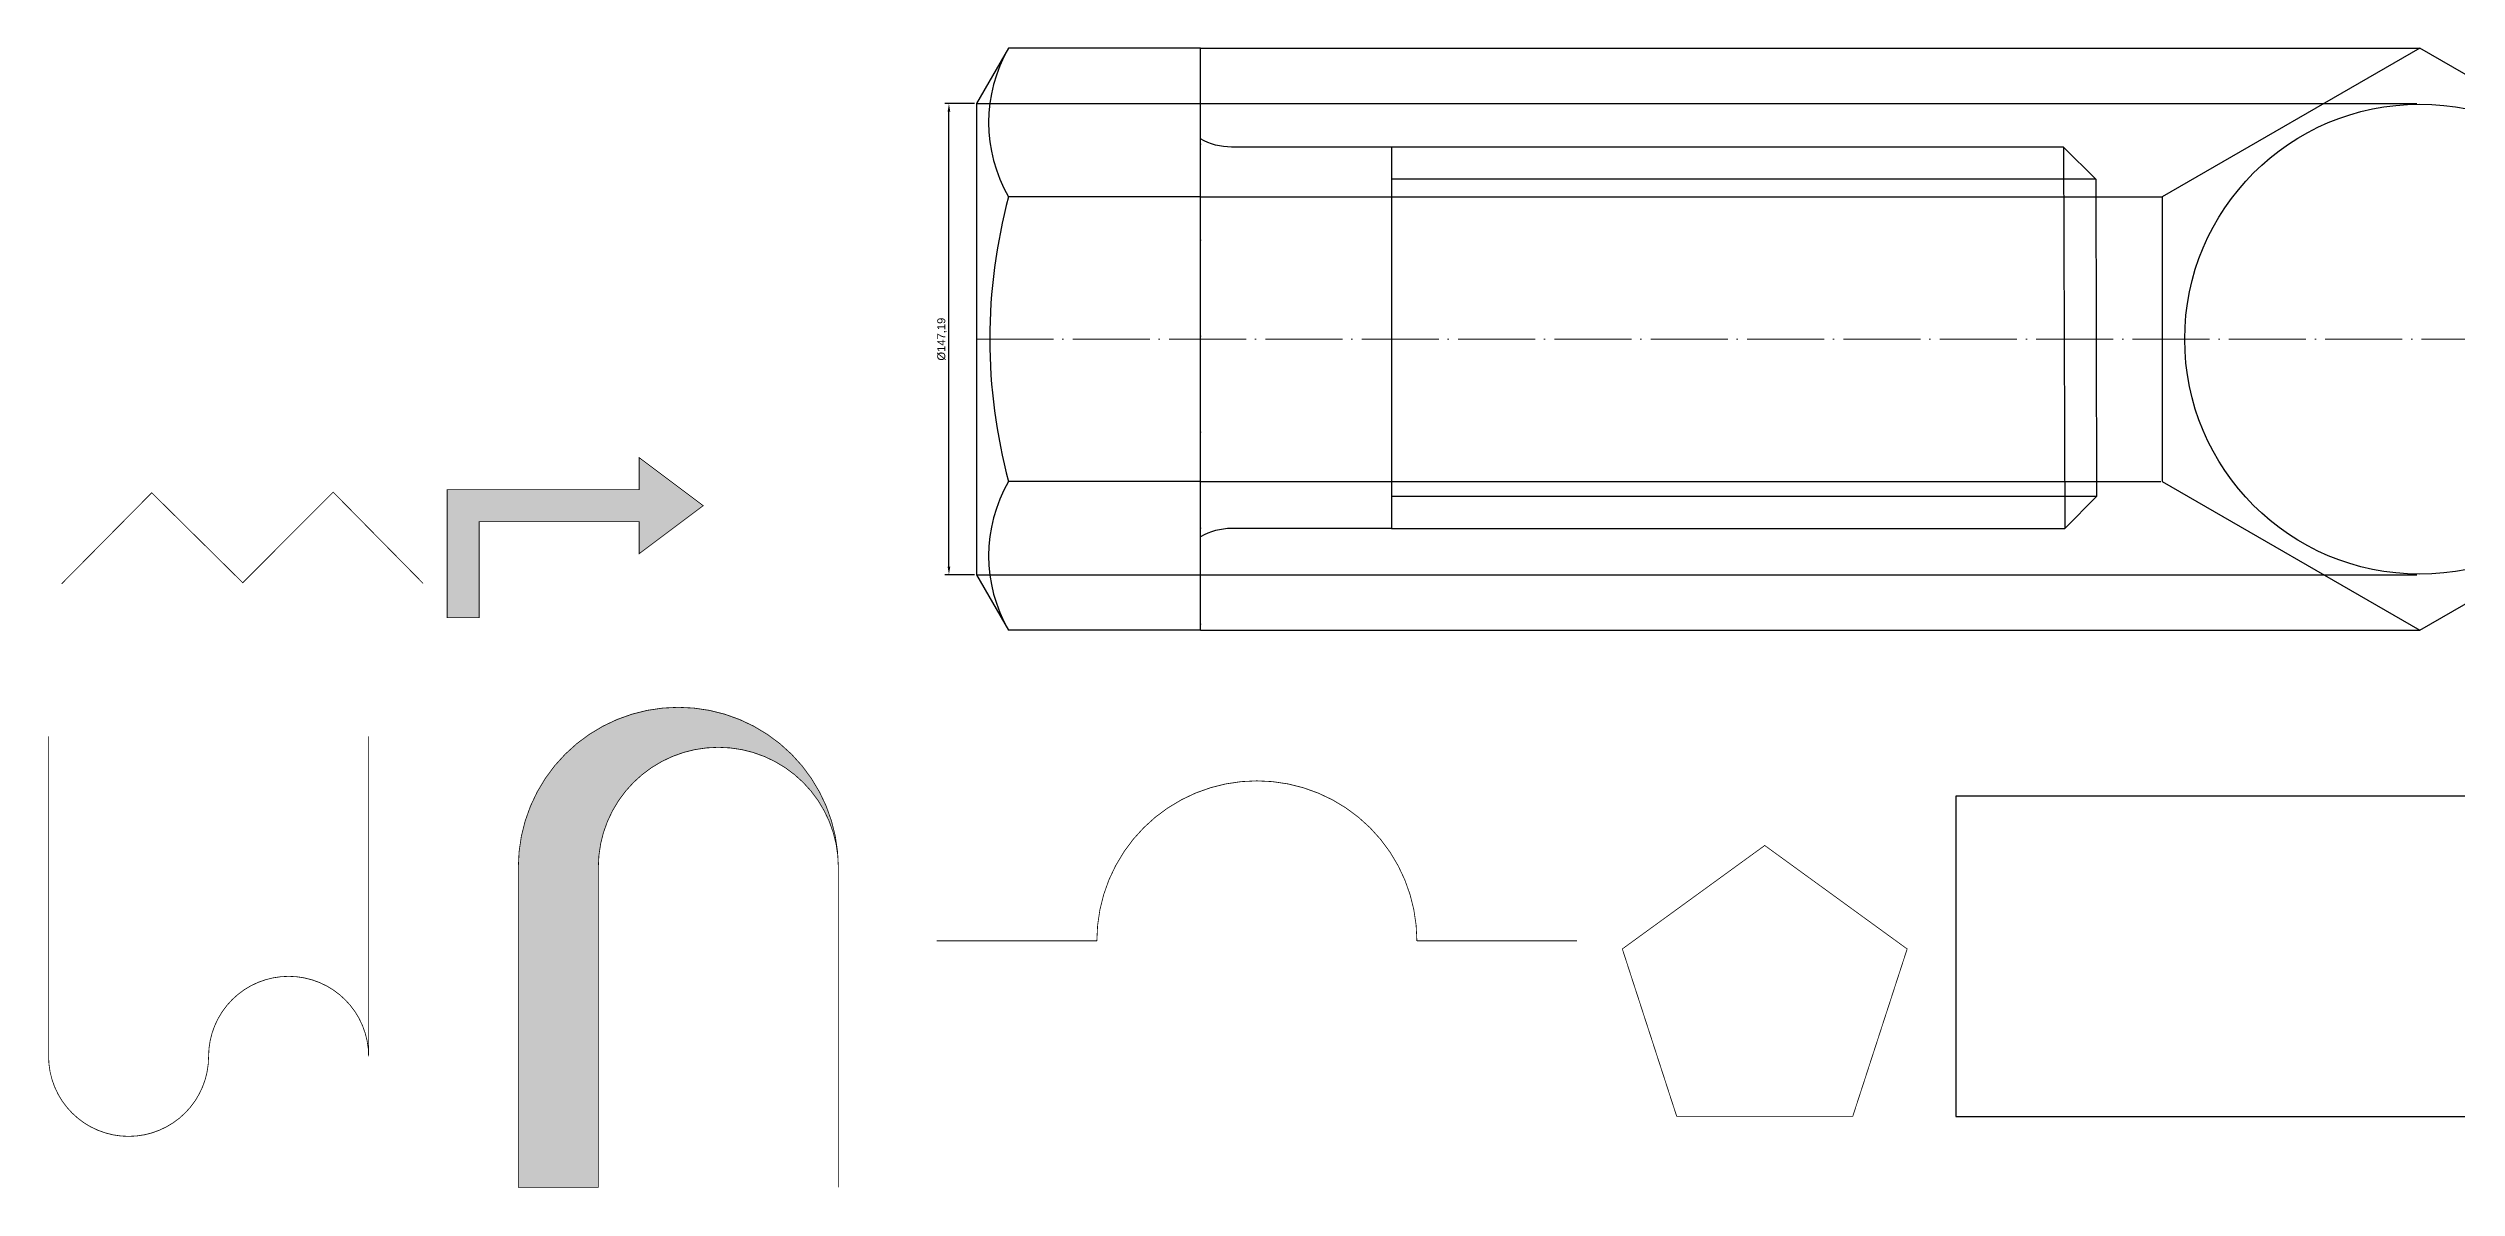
# Model space of a CAD drawing. Header units: millimetres. Extents: x 35 to 1194, y 41 to 446.
# Drawn here: x 35 to 788, y 41 to 397 of the extents above; entities that cross this region are included whole.
import ezdxf

# ---------------------------------------------------------------- set-up
doc = ezdxf.new("R2010")
doc.units = ezdxf.units.MM
doc.linetypes.add('ACAD_ISO04W100', pattern=[30, 24, -3, 0, -3])
doc.layers.add('Вспомогательные линии', color=150, linetype='Continuous', lineweight=15)
doc.layers.add('Оси', color=10, linetype='ACAD_ISO04W100', lineweight=15)
doc.styles.get("Standard").update_dxf_attribs({"font": 'arial.ttf'})
doc.dimstyles.new('ISO-25', dxfattribs={"dimtxt": 2.5, "dimasz": 2.5, "dimexe": 1.25, "dimexo": 0.625, "dimtad": 1, "dimtoh": 1, "dimtxsty": 'Standard', "dimcen": 2.5, "dimadec": 0, "dimazin": 0, "dimtfac": 1, "dimtmove": 0, "dimatfit": 3, "dimfxl": 1, "dimarcsym": 0})

# ---------------------------------------------------------------- blocks, each defined once
blk = doc.blocks.new('*D2')
at = {"color": 0, "lineweight": -2, "transparency": 16777216}
for p, q in [((324.62, 379.31), (315.37, 379.31)), ((316.62, 234.62), (316.62, 376.81)), ((324.62, 232.12), (315.37, 232.12))]:
    blk.add_line(p, q, dxfattribs=at)
at = {"color": 0, "transparency": 16777216}
for points in [[(316.21, 376.81), (317.04, 376.81), (316.62, 379.31)], [(316.21, 234.62), (317.04, 234.62), (316.62, 232.12)]]:
    blk.add_solid(points, dxfattribs=at)
at = {"layer": 'Defpoints', "color": 0, "transparency": 16777216}
for p in [(316.62, 379.31), (325.25, 379.31), (325.25, 232.12)]:
    blk.add_point(p, dxfattribs=at)
at = {"color": 0, "transparency": 16777216, "insert": (314.46, 305.72), "char_height": 2.5, "attachment_point": 5, "rotation": 90}
blk.add_mtext('%%C147,19', dxfattribs=at)

msp = doc.modelspace()

# ---------------------------------------------------------------- hatches: boundary and pattern name
at = {"true_color": 0x000000}
h = msp.add_hatch(color=18, dxfattribs=at)
h.dxf.hatch_style = 1
h.paths.add_polyline_path([(239.856, 253.7), (219.856, 268.7), (219.856, 258.7), (159.856, 258.7), (159.856, 218.7), (169.856, 218.7), (169.856, 248.7), (219.856, 248.7), (219.856, 238.7)])
h = msp.add_hatch(color=256)
h.dxf.hatch_style = 1
h.paths.add_polyline_path([(219.856, 248.7), (219.856, 238.7), (239.856, 253.7), (219.856, 268.7), (219.856, 258.7), (159.856, 258.7), (159.856, 218.7), (169.856, 218.7), (169.856, 248.7)])
h = msp.add_hatch(color=256)
h.dxf.hatch_style = 1
h.paths.add_polyline_path([(282.074, 140.703, 1), (182.074, 140.703), (182.074, 40.703), (207.074, 40.703), (207.074, 140.703, -1)])

# ---------------------------------------------------------------- linework, layer by layer
at = {"lineweight": 30}
for p, q in [((335.249, 396.634), (325.249, 379.313)), ((395.249, 396.634), (335.249, 396.634)), ((395.249, 214.804), (395.249, 396.634)), ((776.164, 396.634), (695.725, 350.192)), ((856.603, 350.192), (776.164, 396.634)), ((325.249, 379.313), (325.249, 232.124)), ((664.897, 365.719), (454.897, 365.719)), ((454.897, 365.719), (454.897, 246.56)), ((664.897, 365.719), (665.249, 246.56)), ((664.897, 365.719), (674.927, 355.689)), ((674.927, 355.689), (675.22, 256.53)), ((395.249, 350.192), (335.249, 350.192)), ((695.725, 350.192), (695.725, 261.245)), ((395.249, 261.245), (335.249, 261.245)), ((665.249, 246.56), (675.22, 256.53)), ((695.725, 261.245), (776.164, 214.804)), ((776.164, 214.804), (856.603, 261.245)), ((454.897, 246.56), (665.249, 246.56)), ((325.249, 232.124), (335.249, 214.804)), ((395.249, 214.804), (335.249, 214.804))]:
    msp.add_line(p, q, dxfattribs=at)
at = {"lineweight": 25}
for p, q in [((674.927, 355.689), (454.897, 355.689)), ((675.22, 256.53), (454.897, 256.53))]:
    msp.add_line(p, q, dxfattribs=at)
at = {"lineweight": 30}
for points in [[(454.897, 365.719), (404.897, 365.719, -0.1316525), (395.238, 368.307, -2.3310305)], [(454.897, 246.56), (404.897, 246.56, 0.1316525), (395.238, 243.972, -3.7320508)]]:
    msp.add_lwpolyline(points, format="xyb", dxfattribs=at)
at = {"const_width": 0.25}
for points in [[(159.856, 218.7), (159.856, 258.7), (219.856, 258.7), (219.856, 268.7), (239.856, 253.7), (219.856, 238.7), (219.856, 248.7), (169.856, 248.7), (169.856, 218.7), (159.856, 218.7)], [(39.409, 229.298), (67.535, 257.74), (95.977, 229.614), (124.228, 257.931), (152.305, 229.44)], [(544.013, 62.899), (599.013, 62.899), (616.009, 115.208), (571.513, 147.536), (527.017, 115.208), (544.013, 62.899)]]:
    msp.add_lwpolyline(points, dxfattribs=at)
for points in [[(282.074, 40.703), (282.074, 140.703, 1), (182.074, 140.703), (182.074, 40.703), (207.074, 40.703), (207.074, 140.703, -1), (282.074, 140.703, 1)], [(35.309, 181.653), (35.309, 81.653, 1), (85.309, 81.653, -1), (135.309, 81.653), (135.309, 181.653)], [(312.834, 117.725), (362.834, 117.725, -1), (462.834, 117.725), (512.834, 117.725)]]:
    msp.add_lwpolyline(points, format="xyb", dxfattribs=at)
msp.add_lwpolyline([(631.173, 62.899), (831.173, 62.899), (831.173, 162.899), (631.173, 162.899)], close=True)
at = {"lineweight": 30}
msp.add_circle((776.164, 305.719), 73.43, dxfattribs=at)
for centre, radius, start, end in [((375.469, 373.413), 46.442, 150, 210), ((501.226, 305.719), 171.832, 165, 195), ((375.469, 238.025), 46.442, 150, 210)]:
    msp.add_arc(centre, radius, start, end, dxfattribs=at)
at = {"layer": 'Вспомогательные линии', "lineweight": 25}
for p, q in [((395.249, 396.634), (776.164, 396.634)), ((395.249, 396.634), (395.249, 396.634)), ((325.249, 379.313), (775.249, 379.313)), ((395.249, 350.192), (695.725, 350.192)), ((395.249, 261.245), (695.249, 261.245)), ((325.249, 232.124), (775.249, 232.124)), ((395.249, 214.804), (776.164, 214.804))]:
    msp.add_line(p, q, dxfattribs=at)
for p in [(395.249, 366.634), (395.249, 336.634), (395.249, 306.634), (395.249, 276.634), (395.249, 246.634), (395.249, 216.634)]:
    msp.add_point(p, dxfattribs=at)
at = {"layer": 'Оси'}
msp.add_line((325.249, 305.719), (856.603, 305.719), dxfattribs=at)

# ---------------------------------------------------------------- dimensions: what is measured, and where the dimension line sits
dim = msp.add_linear_dim(base=(316.625, 379.313), p1=(325.249, 232.124), p2=(325.249, 379.313), angle=90, text='%%C<>', dimstyle='ISO-25')
dim.commit()
dim.dimension.update_dxf_attribs({"geometry": '*D2', "text_midpoint": (316.625, 305.719), "dimtype": 160})

doc.saveas('drawing.dxf')
